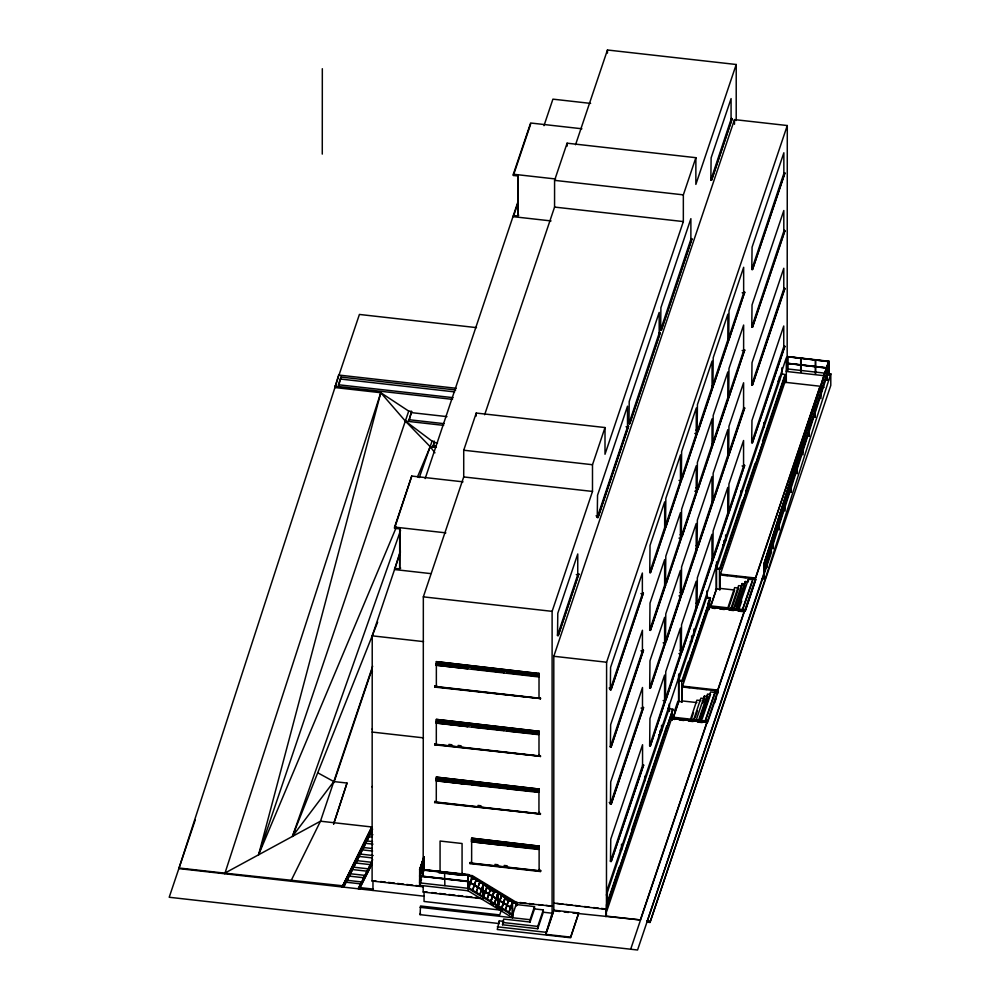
<?xml version="1.0" encoding="UTF-8"?>
<svg xmlns="http://www.w3.org/2000/svg" width="1000" height="1000" viewBox="0 0 1000 1000"><rect width="100%" height="100%" fill="white"/><g stroke="black" fill="none" stroke-linecap="round" stroke-linejoin="round"><path stroke-width="1.5" d="M338.6 376.262L178.863 868.6L424.263 896.225M224.775 873.763L380.788 392.713L334.875 387.537L338.6 375.037L456.225 388.288M290.837 881.2L320.475 821.2L372.65 666.2M322.275 154.1L322.325 68.713M338.812 385.5L340.962 377.062L455.712 389.988M365.562 840.625L342.175 886.988L371.812 826.975L320.475 821.2L224.775 873.15L178.863 867.987M347.013 783.05L333.612 824.062L347.013 783.05L333.812 781.562L317.725 772.788M423.387 886.8L372.1 881.025L372.225 635.837L400.438 552.038M372.238 844.925L372.238 844.25M372.262 787.188L372.262 786.513M372.3 729.45L372.3 728.775M372.325 671.712L372.325 671.025M372.975 880.688L372.962 890.45L373.025 889.075L359.837 887.588L359.762 888.962M400.438 550.825L394.55 569.538L430.75 573.612M394.55 568.312L399.675 568.888L399.7 528.875L394.562 528.3L394.575 527.087L411.75 476.062L463.038 481.838M399.675 568.888L399.988 528.038M411.637 411.425L408.85 420.925L411.637 411.425L408.713 411.1L380.788 392.713L258.587 854.8L396.362 527.163M411.75 476.062L394.562 528.3M468.288 887.475L512.762 914.45L512.475 917.738L468.013 890.763L419.613 885.312L419.675 869.05M502.537 924.762L503.675 919.062L530.075 922.038L534.5 908.913L543.3 909.9L543.3 912.212L537.737 928.725L502.537 924.762L503.675 921.375L499.275 920.888L499.275 923.562L420.075 914.65L420.525 905.987L499.725 914.912L501.712 909.025M483.013 898.787L423.188 892.05L423.188 885.812M423.188 874.875L423.338 596.85L463.713 476.938L463.725 450.225L476.238 413.05L605.013 427.55L605 454.263L683.337 221.575L683.35 194.862L695.875 157.688L567.1 143.188L554.587 180.362L554.562 207.075L484.65 414.738M423.8 856.762L424.087 870.462L424.1 856.8L419.613 869.463L468.013 874.912L512.487 901.875L468.075 874.5L419.613 869.212L468.013 874.912M424.038 870.638L423.75 857.175M424.062 891.712L424.05 901.475L502.175 910.275M434.438 441.425L433.025 446.812L434.438 441.425L432.075 441.163L405.35 421.075L380.788 392.713M434.675 802.562L434.825 801.462L436.287 801.625L436.3 780.888L538.962 792.45L538.95 813.188L540.425 814.038L434.675 802.562L434.825 801.462M434.712 744.825L434.85 743.725L436.312 743.888L436.325 723.15L539 734.712L538.987 755.45L540.45 756.287L434.712 744.825L434.85 743.725M436.213 665.225L467.75 668.775L467.887 667.688L436.213 664.562L436.213 665.225L539.025 676.963L539.012 697.7L540.475 698.55L434.738 687.087L434.875 685.987L436.35 686.15L436.637 685.3M434.738 687.087L434.875 685.987M436.15 780.713L436.3 779.625L467.837 783.175L467.688 784.262L436.15 780.713L436.3 779.625M436.012 778.95L538.675 790.5L436.012 778.95L436.3 777.125L538.962 789.05L436.3 777.125M436.188 722.975L436.325 721.875L467.863 725.425L467.713 726.525L436.188 722.975L436.325 721.875M436.05 721.2L538.713 732.763L436.05 721.2L436.325 719.388L539 731.312L436.325 719.388M436.075 663.462L538.737 675.025L436.075 663.462L436.362 661.637L539.025 673.562L436.362 661.637M436.35 686.15L436.362 665.413M436.362 664.812L436.362 664.137M439.05 872.663L439.325 871.45L439.05 872.663L462.512 875.312L462.8 874.463M440.062 871.538L440.075 841.038L462.075 843.512L462.062 874.013L462.35 873.162M444.888 885.55L444.55 872.262M462.512 875.312L439.05 872.3M468.013 890.763L468.075 874.5L512.55 901.7M471.512 841.762L503.05 845.312L503.188 844.212L471.512 841.087L471.512 841.762L539.125 849.538L539.113 870.275L540.575 870.438L540.438 871.538L470.037 863.612L470.175 862.513L471.637 862.675L471.65 841.938M470.037 863.612L470.175 862.513M471.375 839.987L538.837 847.588L471.375 839.987L471.65 838.175L539.125 846.125L471.65 838.175M471.65 841.338L471.65 840.662M472.088 784.762L472.238 783.662L503.762 787.212L503.762 787.887L472.088 784.762L472.238 783.662M472.113 727.013L472.262 725.925L503.8 729.475L503.8 730.15L472.113 727.013L472.262 725.925M472.287 668.188L472.15 669.275L472.287 668.188L503.825 671.737L503.688 672.825L503.825 671.737M472.762 890.188L476.463 879.175L472 878.675L472 876.475L516.475 903.438L516.475 905.875L516.888 904.625M476.238 416.025L476.238 413.05M476.4 892.387L480.1 881.388L475.637 880.888L472.388 890.512M476.463 879.175L472 878.913M480.037 894.6L483.738 883.587L479.275 883.088L476.488 891.338M482.85 897.463L482.85 883.9M483.137 897.5L483.15 884.087M483.675 896.8L487.375 885.8L482.912 885.288L479.663 894.925M487.312 899.013L491.012 888L486.55 887.5M494.65 890.212L490.95 901.45L494.65 890.212L490.188 889.7L487.4 897.962M499.275 920.888L497.275 929.488L570.612 937.75L578.737 913.012L553.812 910.2L545.675 934.338L570.612 937.138L578.737 913.012M497.975 906.637L497.987 893.075M498.038 906.475L498.038 892.913M498.275 906.675L498.275 893.263M498.288 892.412L494.575 903.65L498.288 892.412L493.825 891.912L490.575 901.538M494.675 902.375L497.463 894.112L501.925 894.613L498.212 905.863M503.625 788.312L503.762 787.212M503.65 730.562L503.8 729.475M505.487 910.037L509.2 899.025L504.738 898.525L501.488 908.162M505.562 896.825L501.85 908.062L505.562 896.825L501.1 896.325L497.85 905.95M507.287 788.725L507.438 787.625L538.962 791.175L538.962 791.85L507.287 788.725L507.438 787.625M507.325 730.975L507.463 729.887L539 733.438L539 734.112L507.325 730.975L507.463 729.887M507.488 672.15L507.35 673.238L507.488 672.15L539.025 675.7L538.888 676.787L539.025 675.7M507.587 844.712L507.45 845.8L539.125 848.925L539.125 848.263L507.587 844.712L539.125 848.263M509.125 912.237L512.837 901.237L508.375 900.725L505.588 908.988M516.9 902.163L512.487 915.288L512.2 901.7M512.55 901.462L512.475 917.738L512.762 916.875M425.175 478.562L518.275 200.825M513.35 215.463L517.75 215.963L518.025 215.113L518.05 175.1L517.762 175.95L513.362 175.45L513.362 174.237L530.612 123L581.9 128.775M516.763 905.037L516.763 902.588L472.287 875.625L458.675 874.087M517.75 215.963L517.762 175.95M530.075 922.038L530.075 919.712L534.5 906.587L516.9 904.613M534.5 908.913L534.5 906.587M537.737 928.725L537.737 926.413L543.3 909.9M538.825 792.275L538.962 791.175M538.85 734.525L539 733.438M538.975 848.688L539.125 848.925M540.275 814.45L540.425 813.35M540.312 756.712L540.45 755.612M540.337 698.975L540.475 697.875M540.438 871.538L540.575 870.438M545.675 934.338L552.1 913.213L543.3 912.212M605.013 427.55L592.5 464.725L592.487 491.438L552.112 611.35L552.1 915.888L546.663 932.013M787.163 368.9L830.8 373.812L830.788 385.4L649.987 922.438L646.95 922.1L762.138 578.787L826.912 376.012L786.3 371.45L787.163 368.9L787.288 125.538L734.488 119.6L553.8 656.275L553.8 910.812L552.525 914.625M577.75 574.712L578.775 573.95L558.237 635.6L557.513 635.513L557.8 613.25L577.762 553.975L577.75 574.712L576.287 574.55M558.237 635.6L578.775 573.95M567.1 146.15L567.1 143.188M557.513 635.513L578.038 573.862M627.513 426.912L628.513 426.2L597.987 517.55L597.25 517.463L597.537 495.25L627.525 406.175L627.513 426.912L626.038 426.75M597.987 517.55L628.513 426.2M605.875 916.675L605.875 908.95L601.287 908.438M553.812 903.088L606.462 909.463L606.6 662.225L787.288 125.538M606.35 912.387L671.625 718.525L706.825 722.487L640.337 919.938L605.875 916.062L606.587 906.3L672.925 709.262L667.8 708.2M607.45 53.113L607.45 50L736.225 64.5L736.2 120.512M606.462 909.463L607.325 906.912L607.337 889.4L786.312 357.8L786.3 382.425M642.425 651L643.438 650.238L611.087 747.025L610.35 746.938L610.65 724.675L642.438 630.262L642.425 651L640.95 650.837M642.362 593.775L643.375 593L611.013 689.788L610.288 689.712L610.575 667.45L642.362 573.038L642.362 593.775L640.888 593.6M610.475 861.413L610.775 839.137L642.562 744.725L642.55 765.462L642.837 764.625L643.575 765.375L611.213 861.488L610.475 861.413L642.837 764.625M642.487 708.238L643.5 707.475L611.15 804.262L610.413 804.175L610.712 781.912L642.5 687.5L642.487 708.238L641.025 708.075M611.013 689.788L643.375 593M611.15 804.262L643.5 707.475M611.087 747.025L643.438 650.238M611.213 861.488L643.575 764.7M621.512 844.175L621.512 850.175L620.05 850.013M597.25 517.463L627.775 426.112M628.938 423.7L629.212 401.488L659.2 312.413L659.188 333.15L659.463 332.35L660.2 333.113L629.663 423.787L628.938 423.7L659.463 332.35M629.663 423.787L660.2 332.438M640.337 919.938L572.875 912.962M610.288 689.712L642.638 592.925M610.413 804.175L642.775 707.387M610.35 746.938L642.712 650.15M644.912 780.7L644.912 776.2M664.587 700.688L665.612 699.925L650.387 745.85L649.65 745.775L649.95 718.587L664.6 675.075L664.587 700.688L663.125 700.525M664.613 642.95L665.638 642.188L650.413 688.112L649.675 688.025L649.975 660.85L664.638 617.337L664.613 642.95L663.15 642.788M649.712 630.288L650.013 603.112L664.663 559.587L664.65 585.212L664.938 584.362L665.662 585.163L650.45 630.375L649.712 630.288L664.938 584.362M649.737 572.55L650.037 545.375L664.688 501.85L664.675 527.463L664.963 526.625L665.7 527.425L650.475 572.638L649.737 572.55L664.963 526.625M649.987 922.438L765.163 579.125L830.8 373.812M650.387 745.85L665.612 699.925M650.413 688.112L665.638 642.188M650.45 630.375L665.662 584.45M650.475 572.638L665.7 526.7M660.325 730.4L660.325 734.9L658.863 734.725M660.612 329.938L660.9 307.725L690.888 218.65L690.875 239.387L691.137 238.588L691.875 239.35L661.35 330.025L660.612 329.938L691.137 238.588M661.35 330.025L691.875 238.675M661.538 725.312L661.538 731.312L660.075 731.137M649.65 745.775L664.875 699.837M649.675 688.025L664.9 642.1M680.387 653.775L681.4 653.012L666.175 698.938L665.45 698.863L665.75 671.675L680.4 628.162L680.387 653.775L678.913 653.612M680.413 596.038L681.425 595.275L666.213 641.2L665.475 641.125L665.775 613.938L680.425 570.425L680.413 596.038L678.95 595.875M680.438 538.3L681.462 537.537L666.237 583.462L665.5 583.375L665.8 556.2L680.462 512.675L680.438 538.3L678.975 538.138M680.475 480.55L681.488 479.787L666.275 525.725L665.537 525.638L665.837 498.462L680.487 454.938L680.475 480.55L679.013 480.387M666.175 698.938L681.4 653.012M666.213 641.2L681.425 595.275M666.237 583.462L681.462 537.537M666.275 525.725L681.488 479.787M669.262 709.388L669.262 703.863M669.45 711.462L669.463 705.263M671.625 718.525L674.675 719.475M671.9 720.113L671.9 717.062L707.1 721.025L707.1 722.25M672.188 720.05L672.188 711.2M607.325 906.912L606.587 906.838L672.925 709.262M678.6 675.013L678.575 701.388L673.288 717.1M673.562 717.175L678.825 701.425L678.838 673.938M665.45 698.863L680.662 652.938M665.475 641.125L680.7 595.188M665.5 583.375L680.725 537.45M665.537 525.638L680.763 479.712M681.237 651.95L681.538 624.775L696.188 581.25L696.175 606.862L696.462 606.025L697.2 606.825L681.975 652.038L681.237 651.95L696.462 606.025M681.275 594.212L681.562 567.025L696.225 523.513L696.213 549.125L696.488 548.275L697.225 549.075L682 594.288L681.275 594.212L696.488 548.275M696.237 491.388L697.25 490.625L682.038 536.55L681.3 536.462L681.6 509.288L696.25 465.763L696.237 491.388L694.775 491.225M696.263 433.65L697.288 432.875L682.062 478.812L681.325 478.725L681.625 451.55L696.275 408.025L696.263 433.65L694.8 433.475M678.825 701.425L681.75 701.762L681.762 681.237L688.25 662M682.038 702.188L682.337 686.1L717.537 690.062L717.537 691.275M681.975 652.038L697.2 606.1M682 594.288L697.225 548.362M682.038 536.55L697.25 490.625M682.062 478.812L697.288 432.875M678.838 680.913L682.5 681.325L710.413 597.938L706.737 597.038L678.838 679.938L682.5 680.837M691.637 635.925L691.637 641.925L690.163 641.75M693.938 635.062L693.95 629.062M695.875 157.688L695.863 184.4L736.225 64.5M681.3 536.462L696.525 490.538M681.325 478.725L696.55 432.8M697.038 605.037L697.337 577.863L711.988 534.338L711.975 559.95L712.25 559.113L712.987 559.913L697.763 605.125L697.038 605.037L712.25 559.113M697.062 547.3L697.362 520.112L712.013 476.6L712 502.212L712.288 501.362L713.025 502.163L697.8 547.375L697.062 547.3L712.288 501.362M697.087 489.55L697.387 462.375L712.05 418.862L712.025 444.475L712.312 443.625L713.05 444.425L697.825 489.637L697.087 489.55L712.312 443.625M697.125 431.812L697.425 404.637L712.075 361.112L712.062 386.737L712.35 385.887L713.075 386.688L697.862 431.9L697.125 431.812L712.35 385.887M697.763 605.125L712.987 559.188M697.8 547.375L713.025 501.45M697.825 489.637L713.05 443.713M697.862 431.9L713.075 385.975M706.825 723.1L707.1 721.025M706.75 591.05L706.737 598.013L710.413 597.938M707.1 598.1L707.1 591.888M709.1 609.637L709.388 605.737L744.587 609.7L744.587 610.925M709.388 608.787L709.388 605.737M709.675 606.062L709.675 598.35M710.825 180.113L711.125 157.85L731.087 98.575L731.075 119.312L731.363 118.475L732.087 119.237L711.562 180.2L710.825 180.113L731.363 118.475M711.562 180.2L732.087 118.55M712.825 558.125L713.125 530.95L727.775 487.425L727.763 513.05L728.05 512.2L728.787 513L713.562 558.212L712.825 558.125L728.05 512.2M712.862 500.387L713.162 473.2L727.812 429.688L727.8 455.3L728.075 454.462L728.812 455.25L713.587 500.462L712.862 500.387L728.075 454.462M712.887 442.65L713.188 415.462L727.837 371.95L727.825 397.562L728.112 396.712L728.838 397.512L713.625 442.725L712.887 442.65L728.112 396.712M712.913 384.9L713.213 357.725L727.875 314.2L727.85 339.825L728.138 338.975L728.875 339.775L713.65 384.988L712.913 384.9L728.138 338.975M713.562 558.212L728.787 512.275M713.587 500.462L728.812 454.538M713.625 442.725L728.838 396.8M713.65 384.988L728.875 339.062M710.45 606.712L716.225 589.575L716.237 564.75M710.662 606.512L716.55 588.9L716.562 561.888M717.25 692.125L717.537 690.062M716.55 588.9L719.488 589.237L719.488 569.188L742.763 500.087M719.762 590.138L720.062 574.05L755.263 578.013L755.25 579.225L820.037 386.838L824.163 387.3M720.05 589.3L720.062 574.05M716.562 568.862L720.225 569.275L785.575 374.7L781.9 373.8L781.912 367.8M724.287 540.45L724.287 544.95L722.812 544.775M725.625 534.95L725.625 540.95L724.163 540.788M743.562 466.138L744.575 465.375L729.35 511.3L728.625 511.213L728.925 484.038L743.575 440.513L743.562 466.138L742.087 465.962M728.65 453.475L728.95 426.3L743.6 382.775L743.587 408.387L743.875 407.55L744.613 408.35L729.388 453.562L728.65 453.475L743.875 407.55M743.625 350.65L744.638 349.888L729.412 395.812L728.688 395.737L728.975 368.55L743.637 325.037L743.625 350.65L742.15 350.487M743.65 292.913L744.663 292.15L729.45 338.075L728.713 337.987L729.013 310.812L743.662 267.288L743.65 292.913L742.188 292.75M729.35 511.3L744.575 465.375M729.388 453.562L744.613 407.625M729.412 395.812L744.638 349.888M729.45 338.075L744.663 292.15M734.488 124.262L734.488 119.6M741.05 495.138L741.05 490.637M728.625 511.213L743.838 465.288M728.688 395.737L743.9 349.8M728.713 337.987L743.938 292.062M744.587 609.7L744.3 611.775L738.175 611.087M751.688 442.675L751.975 420.412L783.763 326L783.763 346.737L784.038 345.887L784.775 346.65L752.412 442.762L751.688 442.675L784.038 345.887M751.712 384.938L752.013 362.675L783.8 268.263L783.787 289L784.075 288.15L784.8 288.913L752.45 385.025L751.712 384.938L784.075 288.15M751.75 327.2L752.038 304.938L783.825 210.525L783.812 231.262L784.1 230.413L784.837 231.175L752.475 327.275L751.75 327.2L784.1 230.413M751.775 269.462L752.075 247.188L783.863 152.775L783.85 173.512L784.137 172.675L784.862 173.425L752.513 269.538L751.775 269.462L784.137 172.675M752.412 442.762L784.775 345.975M752.45 385.025L784.8 288.238M752.475 327.275L784.837 230.487M752.513 269.538L784.862 172.75M754.975 580.075L755.263 578.013M762.138 580L762.138 578.787L765.163 579.125L765.163 580.35M763.975 577.125L763.988 563.462L828.612 361.225L828.9 374.925L828.913 361.262L787.55 356.6L828.85 361.675M763.962 427.075L763.962 422.575M764.038 576.95L763.988 563.7M764.262 577.15L764.275 563.488L826.95 366.188L827 379.675M767.113 567.3L767.175 553.713M773.088 548.562L773.15 534.963L773.388 548.587M779.075 529.812L779.137 516.225L779.137 529.637M779.388 376.775L779.388 381.262L777.925 381.1M784.837 382.863L784.837 375.1L785.575 374.7M785.062 511.062L785.125 497.475M787.487 370.438L787.55 356.6M787.775 370.462L787.788 357.05M791.038 492.325L791.1 478.738L791.338 492.35M797.025 473.575L797.087 459.988L797.312 473.612M800.688 371.925L800.688 358.5M800.975 371.95L800.987 358.537M803.012 454.825L803.075 441.238M808.988 436.087L809.05 422.5L809.287 436.112M814.975 417.337L815.037 403.75L815.263 417.375M815.35 373.575L815.362 360.15M815.65 373.6L815.65 360.188M820.962 398.587L821.025 385M827.237 366.213L827.288 379.712M828.85 375.087L828.85 361.425M342.175 886.988L371.812 826.975M372.587 829.15L343.638 887.15L346.788 880.275L361.45 881.925L358.3 888.8L372.675 859.675M350.012 875.275L350.1 873.725L364.762 875.375L361.975 882.05M368.587 868.938L371.375 862.262L356.712 860.612L356.637 862.163L360.025 854.05L373.212 855.537M372.125 848.487L363.325 847.5L363.25 849.05L366.637 840.95L372.5 841.6M538.737 675.025L539.025 673.2M538.713 732.763L539 730.938M538.675 790.5L538.962 788.688M538.837 847.588L539.125 845.763M764.275 563.737L828.913 361.262M827.237 372.925L763.975 570.413L828.9 367.962L787.55 363.312L828.85 368.387M681.75 701.762L682.038 700.913L696.9 702.588M719.488 589.237L719.775 588.362L734.638 590.037L729.188 606.325M690.625 718.938L696.9 700.163L700.875 700.6M727.7 608.337L734.638 587.612L738.6 588.062L732.175 607.3M691.112 719.925L693.525 712.7M693.637 719.825L700.875 698.175L704.325 698.562L704.325 696.137L707.513 696.488L699.163 721M731.188 607.812L738.6 585.625L742.062 586.013L742.05 583.587L745.25 583.938L745.25 581.512L748.312 581.85L748.312 579.425L755.763 579.487L745.138 611.287L755.763 579.487M695.075 717.938L697.487 710.713M339.1 374.787L359.412 314.45L476.5 327.625M340.962 377.062L338.375 384.75L453.125 397.675M195.3 819.737L169.2 897.262L637.562 950L771.6 551.888M258.587 854.8L408.713 411.1M513.362 175.45L530.612 124.225M432.075 441.163L419.288 477.587M513.837 215.225L518.275 202.05M543.987 125.675L552.913 99.15L590.625 103.4M372.15 668.9L333.812 782.775L333.812 781.562L292.4 836.438L400.562 530.525M575.55 144.738L607.45 50M372.1 881.025L376.037 881.038M467.887 667.688L436.213 664.562M467.863 725.425L436.188 722.3M467.713 726.525L436.325 722.55M424.1 856.8L419.913 869.25L419.663 882.712M419.913 869.488L423.8 857.013M468.062 881.45L419.663 876L423.8 863.475L419.9 876.2M419.613 885.312L421.512 879.675M423.188 892.05L427.15 892.062M420.075 914.65L420.525 913.312M467.837 783.175L436.15 780.037M467.688 784.262L436.3 780.288M467.725 874.875L468.062 888.162M468.013 881.375L512.487 908.587L468.062 881.2L419.613 875.925M512.487 915.288L468.013 888.325L472.287 875.625M468.75 888.55L472.287 878.062M483.3 897.125L486.087 888.875M503.188 844.212L471.512 841.087M538.987 755.45L539.263 754.6M498.212 905.625L501.925 894.613M538.95 813.188L539.237 812.337M508.762 912.562L511.538 904.312M512.487 908.337L468.062 881.2M539.113 870.275L539.4 869.425M606.388 895.113L669.262 708.363M781.9 373.8L716.562 567.888L720.225 568.787M606.35 905.288L619.225 867.05M631.6 830.288L666.75 725.888M707.675 604.263L709.175 599.825M745.725 491.262L755.138 463.325M762.562 441.275L784.837 375.1M682.5 681.325L710.413 598.425M720.225 569.275L785.575 375.188M671.9 717.062L671.625 717.913L706.825 721.875M682.337 686.7L709.1 607.2L744.3 611.163L717.537 690.662L712.938 690.15M720.05 575.262L784.837 382.262L820.037 386.225L755.25 578.625M674.488 711.3L677.85 701.3M630.688 949.225L754.762 580.712M828.612 361.475L827.3 366.287M828.612 367.938L827.237 373.175L828.9 368.212L787.487 363.488M733.55 608.713L742.05 583.587M696.012 720.65L704.325 696.137M735.05 606.712L741.562 587.487M702.862 702.887L704.325 698.562M735.675 609.587L745.25 581.512M698.662 720.013L707.513 694.062L710.575 694.4L702.2 718.913M737.188 607.587L744.75 585.425M738.213 608.962L748.312 579.425M700.713 720.8L710.575 691.975L715.125 692.487L715.125 691.712L718.037 692.038L718.037 692.825M739.225 608.45L741.75 601.062M742.225 610.163L752.862 579.163M742.738 609.475L752.362 581.413M704.75 721.963L715.125 691.712M705.238 721.3L715.125 692.487M718.037 692.038L707.65 722.288L706.188 722.125M714.575 702.913L716.05 698.587M292.4 836.438L377.65 622.163M347.312 880.4L350.1 873.725M350.613 873.838L353.413 867.163L368.062 868.812L365.875 874.062M353.925 867.288L356.712 860.612M360.538 854.175L363.325 847.5M367.15 841.062L369.95 834.388L372.875 834.712M370.462 834.513L372.262 830.212M417.512 476.875L430.213 446.7L405.35 421.075L443.638 425.375M359.837 887.588L372.212 863.037M372.188 863.737L359.8 888.275L358.338 888.112M224.775 873.15L342.175 885.725M731.363 119.15L732.087 119.237M784.137 173.35L784.862 173.425M710.837 179.438L711.562 179.525M513.362 174.237L555.612 178.988M554.587 180.362L683.35 194.862M784.1 231.088L784.837 231.175M554.562 207.075L683.337 221.575M518.025 215.113L518.763 215.2M513.35 216.688L551.062 220.925M691.137 239.275L691.875 239.35M751.775 268.775L752.513 268.863M784.075 288.825L784.8 288.913M743.938 292.775L744.663 292.863M751.75 326.525L752.475 326.6M660.612 329.263L661.35 329.35M728.713 337.275L729.45 337.362M728.138 339.688L728.875 339.775M784.038 346.575L784.775 346.65M659.463 333.038L660.2 333.113M743.9 350.525L744.638 350.6M787.487 356.775L828.913 361.5M825.675 379.7L828.7 380.037M751.712 384.263L752.45 384.338M712.913 384.188L713.65 384.275M712.35 386.6L713.075 386.688M728.688 395.012L729.412 395.1M728.112 397.438L728.838 397.512M743.875 408.263L744.613 408.35M340.962 379.087L454.663 391.9M334.875 386.112L452.5 399.363M695.938 430.087L697.412 430.25M628.938 423.025L629.663 423.113M697.125 431.1L697.862 431.188M696.55 433.512L697.288 433.6M627.775 426.8L628.513 426.875M751.688 442L752.412 442.088M712.887 441.925L713.625 442.013M712.312 444.338L713.05 444.425M411.637 412.65L446.962 416.625M728.65 452.762L729.388 452.837M728.075 455.175L728.812 455.25M408.85 419.7L444.175 423.688M743.838 466L744.575 466.087M434.438 442.638L437.525 442.987M433.025 445.6L436.125 445.95M463.725 450.225L592.5 464.725M436.4 447.388L430.213 446.7L434.95 452.825M681.325 478.013L682.062 478.088M680.763 480.425L681.488 480.513M695.913 487.825L697.375 487.987M697.1 488.837L697.825 488.925M696.525 491.25L697.25 491.337M712.862 499.675L713.587 499.75M712.288 502.088L713.025 502.163M463.713 476.938L592.487 491.438M728.625 510.5L729.35 510.588M728.05 512.913L728.787 513M596.05 515.825L597.525 515.988M597.25 516.788L597.987 516.875M665.537 524.925L666.275 525M664.963 527.337L665.7 527.425M680.113 534.738L681.587 534.9M681.3 535.75L682.038 535.837M680.725 538.162L681.462 538.25M695.888 545.575L697.35 545.737M697.062 546.575L697.8 546.663M696.488 549L697.225 549.075M712.825 557.413L713.562 557.487M712.25 559.825L712.987 559.913M394.575 527.087L445.863 532.863M723.112 575L727.712 575.513M732.3 576.038L736.888 576.55M741.488 577.075L746.075 577.587M750.662 578.1L753.725 578.45M719.775 574.888L754.975 578.862M649.737 571.838L650.475 571.912M665.5 582.663L666.237 582.75M715.487 589.487L716.225 589.575M578.038 574.55L578.775 574.625M664.938 585.075L665.662 585.163M680.088 592.475L681.55 592.65M681.275 593.488L682 593.575M680.7 595.913L681.425 595.988M642.638 593.6L643.375 593.688M399.963 568.05L400.7 568.125M695.85 603.312L697.312 603.475M697.038 604.325L697.763 604.4M709.1 606.587L744.3 610.55M712.163 608.15L715.225 608.5M719.812 609.012L724.4 609.525M729 610.05L733.587 610.562M696.462 606.737L697.2 606.825M423.338 596.85L552.112 611.35M649.712 629.575L650.45 629.663M665.475 640.4L666.213 640.487M664.9 642.812L665.638 642.9M557.513 634.837L558.237 634.913M680.062 650.225L681.525 650.387M681.237 651.237L681.975 651.312M680.662 653.65L681.4 653.725M642.7 650.837L643.438 650.913M372.225 635.837L423.512 641.612M553.8 656.275L606.6 662.225M685.387 687.05L689.987 687.562M694.575 688.088L697.638 688.425M703.763 689.112L706.812 689.463M682.05 686.938L717.25 690.9M649.688 687.312L650.413 687.4M472.15 668.612L503.688 672.163M507.35 672.575L538.888 676.125M472.287 668.85L503.825 672.4M507.488 672.812L539.025 676.363M609.1 688.025L610.575 688.188M610.288 689.038L611.013 689.112M665.45 698.15L666.175 698.225M664.875 700.562L665.612 700.638M672.188 709.725L672.925 709.8M642.775 708.062L643.5 708.15M434.738 686.4L540.337 698.3M434.875 686.663L540.475 698.55M679.275 719.987L683.863 720.512M688.45 721.025L693.05 721.55M697.638 722.062L702.225 722.575M649.65 745.05L650.387 745.138M472.125 726.35L503.65 729.9M507.325 730.312L538.85 733.863M472.262 726.6L503.8 730.15M507.463 730.562L539 734.112M610.35 746.263L611.087 746.35M372.175 732.075L423.462 737.85M642.837 765.3L643.575 765.375M448.862 744.425L451.925 744.762M458.05 745.45L461.125 745.8M434.712 744.15L540.312 756.038M434.85 744.4L540.45 756.287M472.088 784.087L503.625 787.638M507.287 788.05L538.825 791.6M472.225 784.338L503.762 787.887M507.425 788.3L538.962 791.85M609.237 802.487L610.7 802.65M610.413 803.5L611.15 803.575M477.95 805.438L481.012 805.788M434.675 801.888L540.275 813.775M434.825 802.138L540.425 814.038M610.475 860.725L611.213 860.812M368.95 836.762L371.887 837.1M365.65 843.325L372.975 844.15M494.925 864.412L498 864.762M504.125 865.45L507.2 865.8M362.337 849.875L372.6 851.025M470.037 862.938L540.438 870.863M470.175 863.188L540.575 871.112M359.025 856.425L372.225 857.913M424.1 863.75L419.613 876.162L468.013 881.612M446.575 872.725L423.888 870.175L419.613 882.875L468.013 888.325M449.6 873.075L455.65 873.75M355.725 862.987L370.387 864.638M352.413 869.538L367.075 871.188M349.113 876.1L363.762 877.75M380.625 881.55L385.225 882.075M388.288 882.412L394.412 883.1M397.475 883.45L403.6 884.137M406.662 884.488L412.788 885.175M415.85 885.512L421.975 886.213M556.875 903.438L563 904.125M566.062 904.475L572.188 905.163M575.25 905.5L579.837 906.025M584.438 906.538L589.038 907.062M593.625 907.575L598.225 908.088M345.913 882.2L360.575 883.85M431.8 892.588L436.438 893.112M439.538 893.462L445.725 894.15M448.812 894.5L455.012 895.2M458.1 895.55L462.75 896.075M465.838 896.425L472.025 897.113M475.125 897.463L479.762 897.987M519.963 902.513L526.087 903.2M529.15 903.55L533.737 904.062M538.325 904.575L542.913 905.1M545.975 905.438L552.1 906.137L516.763 902.588M512 902.938L516.475 903.438M605.85 913.863L606.587 913.95M342.212 886.287L343.675 886.462M646.963 920.875L649.987 921.225M555.275 910.975L559.675 911.475M564.075 911.963L568.475 912.463M509.787 914.112L512.762 914.45M420.075 907.325L530.075 919.712M502.537 922.45L537.737 926.413M497.287 926.812L545.688 932.262M743.675 610.325L745.138 610.5M486.388 887.638L494.237 892.4M504.7 898.737L508.625 901.125M490.525 903.4L493.15 904.987M495.763 906.575L499.688 908.95"/></g></svg>
